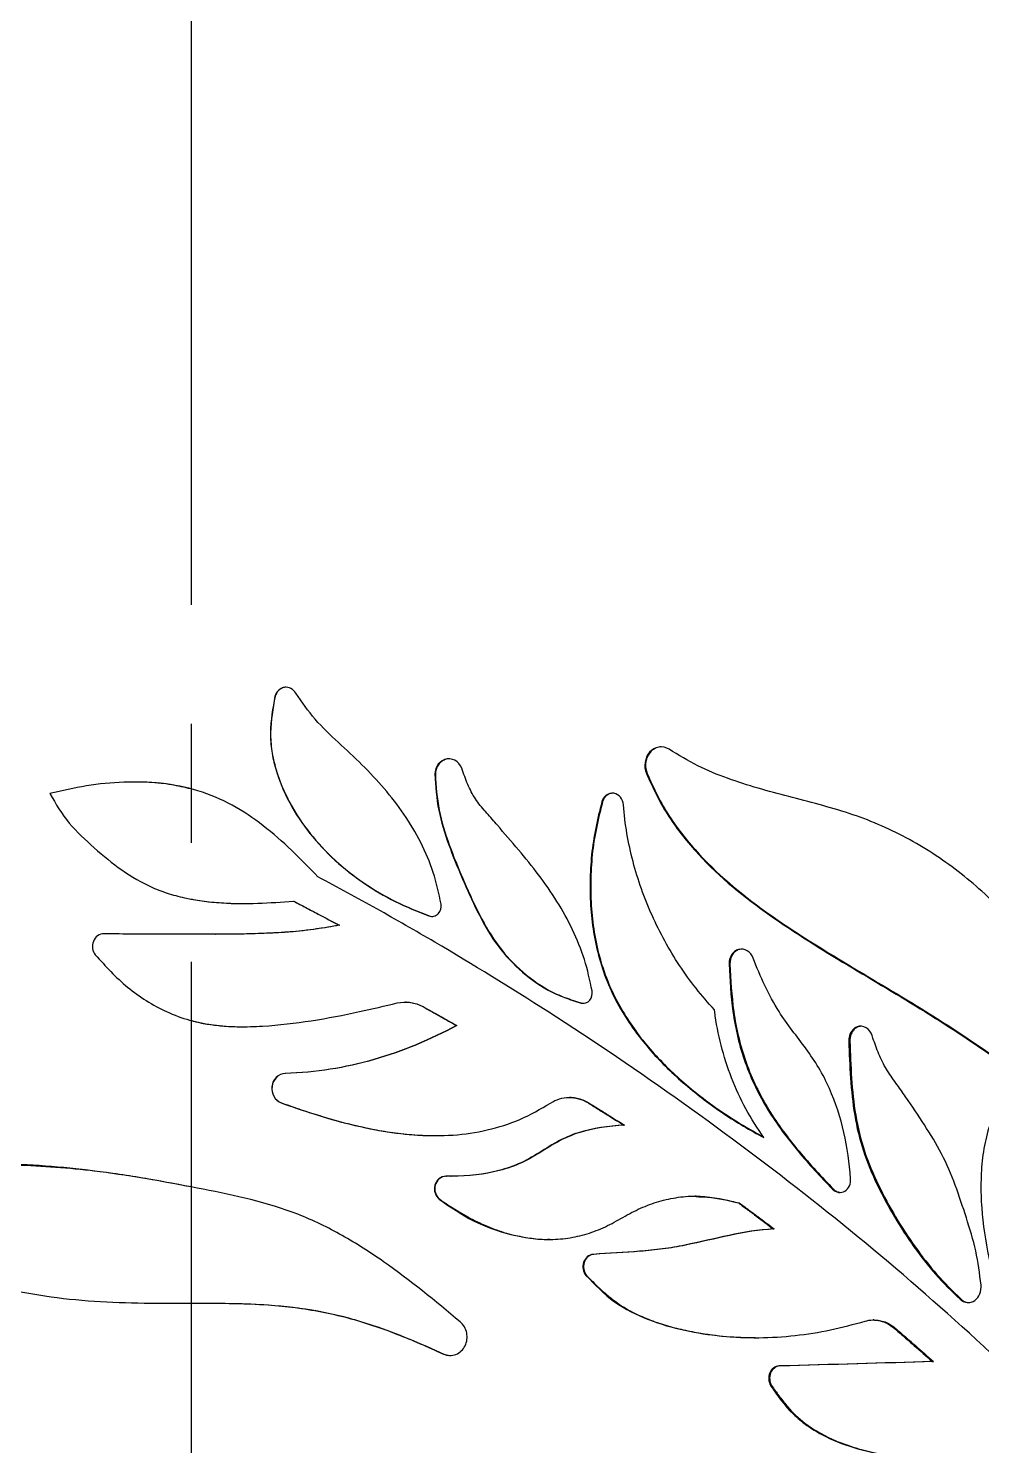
# Model space of a CAD drawing. Header units: millimetres. Extents: x -54 to 586, y 8 to 412.
# Drawn here: x 326.8 to 347.14, y 195.42 to 225.66 of the extents above; entities that cross this region are included whole.
import ezdxf

# ---------------------------------------------------------------- set-up
doc = ezdxf.new("R2010")
doc.units = ezdxf.units.MM
doc.linetypes.add('CENTERX2', pattern=[20.32, 12.7, -2.54, 2.54, -2.54])
doc.layers.add('CENTERLINE', color=4, linetype='CENTERX2')
doc.layers.add('OUTLINE', color=7, linetype='Continuous', lineweight=25)

msp = doc.modelspace()

# ---------------------------------------------------------------- linework, layer by layer
at = {"layer": 'CENTERLINE'}
msp.add_line((330.26861, 388.62415), (330.26861, 147.75307), dxfattribs=at)
at = {"layer": 'OUTLINE'}
for p, q in [((332.0598, 211.41242), (332.06264, 211.41242)), ((335.47309, 209.74841), (335.48135, 209.74841)), ((339.98348, 209.76634), (339.99889, 209.76634)), ((339.03358, 209.16008), (339.04749, 209.16008)), ((335.34318, 206.72489), (335.35122, 206.72489)), ((335.35122, 206.72489), (335.41245, 206.71409)), ((330.78603, 206.33466), (330.78686, 206.33466)), ((333.43102, 206.52515), (333.43603, 206.52515)), ((341.74895, 205.69848), (341.76712, 205.69848)), ((334.84917, 204.88811), (334.84092, 204.88811)), ((338.59376, 204.86551), (338.60691, 204.86551)), ((338.60691, 204.86551), (338.659, 204.863)), ((335.93057, 204.38717), (335.93951, 204.38717)), ((332.19438, 202.73655), (332.19741, 202.73655)), ((338.35365, 202.85384), (338.34075, 202.85384)), ((339.50182, 202.25967), (339.51633, 202.25967)), ((335.70723, 201.16974), (335.71576, 201.16974)), ((335.80873, 201.16926), (335.81767, 201.16926)), ((335.56513, 200.68098), (335.57343, 200.68098)), ((341.04476, 200.74774), (341.02672, 200.74774)), ((341.94595, 200.60172), (341.96424, 200.60172)), ((342.6919, 200.04561), (342.71134, 200.04561)), ((338.69418, 199.05394), (338.70734, 199.05394)), ((346.67572, 198.5454), (346.70131, 198.5454)), ((344.84286, 198.1042), (344.82001, 198.1042)), ((335.66078, 197.37824), (335.77208, 197.34847)), ((346.08244, 197.21606), (346.10703, 197.21606)), ((342.63532, 196.70504), (342.65454, 196.70504))]:
    msp.add_line(p, q, dxfattribs=at)
for points, knots in [([(332.0598, 211.41243), (332.01257, 211.15515), (331.96528, 210.89788), (331.95993, 210.5071), (331.97024, 210.37484), (332.01033, 210.11426), (332.03967, 209.98703), (332.14848, 209.61215), (332.24836, 209.37065), (332.49764, 208.9062), (332.64311, 208.69011), (332.96668, 208.28327), (333.14556, 208.09181), (333.53219, 207.7371), (333.73695, 207.57626), (334.16613, 207.28321), (334.3909, 207.14999), (334.85929, 206.91806), (335.10139, 206.82142), (335.34318, 206.72489)], [0, 0, 0, 0, 0.125, 0.125, 0.1875, 0.1875, 0.25, 0.25, 0.375, 0.375, 0.5, 0.5, 0.625, 0.625, 0.75, 0.75, 0.875, 0.875, 1, 1, 1, 1]), ([(332.06264, 211.41243), (332.01531, 211.15501), (331.96792, 210.89759), (331.96263, 210.50658), (331.973, 210.37423), (332.01325, 210.11352), (332.04268, 209.98622), (332.15181, 209.61118), (332.25201, 209.36953), (332.50186, 208.9051), (332.64765, 208.68904), (332.97185, 208.28227), (333.15111, 208.09083), (333.53829, 207.73634), (333.74333, 207.5756), (334.17305, 207.28275), (334.39814, 207.1496), (334.86695, 206.9179), (335.10924, 206.82135), (335.35122, 206.72489)], [0, 0, 0, 0, 0.125, 0.125, 0.1875, 0.1875, 0.25, 0.25, 0.375, 0.375, 0.5, 0.5, 0.625, 0.625, 0.75, 0.75, 0.875, 0.875, 1, 1, 1, 1]), ([(332.50269, 211.47915), (332.47803, 211.52121), (332.44255, 211.55632), (332.35743, 211.60071), (332.30699, 211.60935), (332.21191, 211.59399), (332.16686, 211.57018), (332.09779, 211.50255), (332.07317, 211.45935), (332.0598, 211.41243)], [0, 0, 0, 0, 0.25, 0.25, 0.5, 0.5, 0.75, 0.75, 1, 1, 1, 1]), ([(332.29789, 211.60366), (332.29621, 211.60395), (332.26964, 211.60847), (332.21671, 211.592), (332.14944, 211.5548), (332.09312, 211.49281), (332.07313, 211.44009), (332.06264, 211.41242)], [0, 0, 0, 0, 0.01573531, 0.24893886, 0.48296829, 0.72862888, 1, 1, 1, 1]), ([(335.60491, 206.97811), (335.55649, 207.20672), (335.50791, 207.43526), (335.3657, 207.87522), (335.27391, 208.08734), (335.06308, 208.50124), (334.94212, 208.70377), (334.67927, 209.08712), (334.53726, 209.26949), (334.08761, 209.79601), (333.75402, 210.11755), (333.23895, 210.58758), (333.06849, 210.74543), (332.76883, 211.09751), (332.63583, 211.28838), (332.50269, 211.47915)], [0, 0, 0, 0, 0.125, 0.125, 0.25, 0.25, 0.375, 0.375, 0.5, 0.5, 0.75, 0.75, 0.875, 0.875, 1, 1, 1, 1]), ([(340.46798, 210.2808), (340.40261, 210.32343), (340.32492, 210.34197), (340.17333, 210.31809), (340.1035, 210.27656), (340.00058, 210.15796), (339.9676, 210.08241), (339.94395, 209.92303), (339.95376, 209.84118), (339.98348, 209.76634)], [0, 0, 0, 0, 0.25, 0.25, 0.5, 0.5, 0.75, 0.75, 1, 1, 1, 1]), ([(340.31214, 210.32911), (340.29884, 210.33034), (340.25021, 210.33486), (340.16731, 210.30282), (340.07644, 210.2363), (340.00578, 210.13551), (339.96539, 210.00899), (339.96247, 209.87889), (339.98798, 209.80007), (339.99889, 209.76634)], [0, 0, 0, 0, 0.05453079, 0.19950756, 0.3482088, 0.5060122, 0.6778886, 0.86212556, 1, 1, 1, 1]), ([(349.28448, 204.68356), (348.7569, 205.42055), (348.22086, 206.15103), (347.30793, 207.11001), (346.98418, 207.40542), (346.46352, 207.80733), (346.28424, 207.93458), (345.91334, 208.17508), (345.72076, 208.28877), (345.13407, 208.60208), (344.72861, 208.77402), (343.88904, 209.05039), (343.45587, 209.15895), (342.58376, 209.38617), (342.14561, 209.50539), (341.50142, 209.7399), (341.28868, 209.82678), (340.87334, 210.0356), (340.67093, 210.15798), (340.46798, 210.2808)], [0, 0, 0, 0, 0.25, 0.25, 0.375, 0.375, 0.4375, 0.4375, 0.5, 0.5, 0.625, 0.625, 0.75, 0.75, 0.875, 0.875, 0.9375, 0.9375, 1, 1, 1, 1]), ([(336.06021, 209.82542), (336.04289, 209.90012), (336.00336, 209.96835), (335.88484, 210.06273), (335.80762, 210.08547), (335.6585, 210.06439), (335.59003, 210.02125), (335.49821, 209.90147), (335.47415, 209.82516), (335.47309, 209.74841)], [0, 0, 0, 0, 0.25, 0.25, 0.5, 0.5, 0.75, 0.75, 1, 1, 1, 1]), ([(335.77927, 210.07425), (335.77106, 210.07526), (335.73231, 210.08), (335.66325, 210.05555), (335.58322, 210.0035), (335.52079, 209.92231), (335.48704, 209.83301), (335.48298, 209.77263), (335.48135, 209.74841)], [0, 0, 0, 0, 0.05070339, 0.23951655, 0.43069674, 0.63377166, 0.85312115, 1, 1, 1, 1]), ([(332.97635, 207.55929), (332.79149, 207.75136), (332.60656, 207.9434), (332.22065, 208.31027), (332.02012, 208.48558), (331.38558, 208.97623), (330.92938, 209.24172), (330.15944, 209.47399), (329.89588, 209.52464), (329.36764, 209.58192), (329.10055, 209.58894), (328.56537, 209.56847), (328.30036, 209.54234), (327.77554, 209.45785), (327.51608, 209.39702), (327.25689, 209.33584)], [0, 0, 0, 0, 0.125, 0.125, 0.25, 0.25, 0.5, 0.5, 0.625, 0.625, 0.75, 0.75, 0.875, 0.875, 1, 1, 1, 1]), ([(330.26272, 209.43592), (330.12822, 209.46773), (329.83606, 209.53684), (329.3762, 209.58234), (329.05392, 209.58121), (328.89345, 209.58065)], [0, 0, 0, 0, 0.29987862, 0.65137837, 1, 1, 1, 1]), ([(335.47309, 209.74841), (335.48828, 209.4911), (335.50454, 209.23401), (335.60292, 208.73315), (335.68067, 208.48851), (335.85475, 208.00299), (335.95225, 207.76429), (336.15667, 207.29179), (336.26254, 207.05719), (336.49043, 206.59533), (336.61766, 206.36958), (336.91263, 205.95357), (337.08159, 205.76197), (337.46132, 205.41601), (337.66399, 205.26354), (337.99701, 205.0817), (338.11441, 205.03034), (338.35233, 204.94165), (338.47314, 204.90361), (338.59376, 204.86551)], [0, 0, 0, 0, 0.125, 0.125, 0.25, 0.25, 0.375, 0.375, 0.5, 0.5, 0.625, 0.625, 0.75, 0.75, 0.875, 0.875, 0.9375, 0.9375, 1, 1, 1, 1]), ([(335.48135, 209.74841), (335.49657, 209.49097), (335.51286, 209.23373), (335.61151, 208.73267), (335.68944, 208.48794), (335.8639, 208.00225), (335.96159, 207.76349), (336.16641, 207.29087), (336.27249, 207.0562), (336.50085, 206.59426), (336.62835, 206.36854), (336.92389, 205.95266), (337.09319, 205.76112), (337.47345, 205.41542), (337.67637, 205.26309), (338.00973, 205.08146), (338.12724, 205.03017), (338.36533, 204.94158), (338.48621, 204.90358), (338.60691, 204.86551)], [0, 0, 0, 0, 0.125, 0.125, 0.25, 0.25, 0.375, 0.375, 0.5, 0.5, 0.625, 0.625, 0.75, 0.75, 0.875, 0.875, 0.9375, 0.9375, 1, 1, 1, 1]), ([(338.82637, 205.1243), (338.77849, 205.34984), (338.73046, 205.5753), (338.59319, 206.01164), (338.50609, 206.22329), (338.30824, 206.63824), (338.19644, 206.84069), (337.95338, 207.22928), (337.82206, 207.41683), (337.40881, 207.9663), (337.10677, 208.31363), (336.72804, 208.74687), (336.65185, 208.83321), (336.50041, 209.00663), (336.42677, 209.09494), (336.29501, 209.28329), (336.23917, 209.38504), (336.14305, 209.60025), (336.10161, 209.71282), (336.06021, 209.82542)], [0, 0, 0, 0, 0.125, 0.125, 0.25, 0.25, 0.375, 0.375, 0.5, 0.5, 0.75, 0.75, 0.8125, 0.8125, 0.875, 0.875, 0.9375, 0.9375, 1, 1, 1, 1]), ([(339.98348, 209.76634), (340.05512, 209.60805), (340.1267, 209.44969), (340.28267, 209.14198), (340.3677, 208.99307), (340.64753, 208.56395), (340.861, 208.29595), (341.55698, 207.53968), (342.07815, 207.12241), (343.159, 206.36024), (343.71828, 206.01372), (344.83116, 205.34448), (345.38581, 205.02093), (345.92701, 204.68356)], [0, 0, 0, 0, 0.0625, 0.0625, 0.125, 0.125, 0.25, 0.25, 0.5, 0.5, 0.75, 0.75, 1, 1, 1, 1]), ([(339.99889, 209.76634), (340.07064, 209.60808), (340.14232, 209.44974), (340.2985, 209.14208), (340.38364, 208.99322), (340.66378, 208.56424), (340.87747, 208.29635), (341.57403, 207.54048), (342.09551, 207.12348), (343.17694, 206.36186), (343.73647, 206.01562), (344.84991, 205.347), (345.40487, 205.02382), (345.94642, 204.68688)], [0, 0, 0, 0, 0.0625, 0.0625, 0.125, 0.125, 0.25, 0.25, 0.5, 0.5, 0.75, 0.75, 1, 1, 1, 1]), ([(327.25689, 209.33584), (327.3836, 209.11811), (327.51081, 208.90078), (327.82744, 208.51516), (328.0147, 208.3439), (328.58369, 207.84487), (328.97971, 207.53694), (329.56188, 207.28209), (329.68327, 207.23697), (329.92726, 207.16063), (330.05031, 207.12902), (330.42213, 207.05089), (330.67349, 207.0205), (331.18084, 206.98854), (331.43727, 206.98704), (331.94712, 207.00388), (332.2014, 207.02301), (332.45551, 207.04224)], [0, 0, 0, 0, 0.125, 0.125, 0.25, 0.25, 0.5, 0.5, 0.5625, 0.5625, 0.625, 0.625, 0.75, 0.75, 0.875, 0.875, 1, 1, 1, 1]), ([(339.49344, 209.09633), (339.48838, 209.1551), (339.46762, 209.21184), (339.39533, 209.30135), (339.34393, 209.33343), (339.23299, 209.35053), (339.17485, 209.33534), (339.0826, 209.26703), (339.05035, 209.21639), (339.03358, 209.16008)], [0, 0, 0, 0, 0.25, 0.25, 0.5, 0.5, 0.75, 0.75, 1, 1, 1, 1]), ([(339.27083, 209.34262), (339.25, 209.34149), (339.20465, 209.33902), (339.14052, 209.30412), (339.08473, 209.24796), (339.05827, 209.19474), (339.04869, 209.16396), (339.04749, 209.16008)], [0, 0, 0, 0, 0.20376733, 0.44373776, 0.69369624, 0.96135708, 1, 1, 1, 1]), ([(339.03358, 209.16008), (338.98717, 208.97343), (338.94075, 208.7868), (338.86432, 208.41125), (338.83495, 208.22223), (338.79621, 207.84139), (338.7856, 207.64975), (338.7796, 207.26436), (338.78485, 207.0698), (338.82786, 206.49281), (338.89245, 206.11445), (339.05674, 205.55872), (339.12343, 205.37516), (339.27892, 205.02128), (339.36795, 204.8499), (339.4672, 204.68356)], [0, 0, 0, 0, 0.125, 0.125, 0.25, 0.25, 0.375, 0.375, 0.5, 0.5, 0.75, 0.75, 0.875, 0.875, 1, 1, 1, 1]), ([(339.04749, 209.16008), (339.00104, 208.97359), (338.95459, 208.78712), (338.87806, 208.41188), (338.84864, 208.22302), (338.80981, 207.84249), (338.79915, 207.651), (338.79308, 207.2659), (338.79827, 207.07148), (338.84114, 206.4949), (338.90563, 206.1168), (339.06972, 205.56146), (339.13632, 205.37802), (339.29164, 205.02438), (339.38057, 204.8531), (339.47975, 204.68688)], [0, 0, 0, 0, 0.125, 0.125, 0.25, 0.25, 0.375, 0.375, 0.5, 0.5, 0.75, 0.75, 0.875, 0.875, 1, 1, 1, 1]), ([(341.43597, 204.72303), (341.16034, 205.01756), (340.91236, 205.33426), (340.46796, 206.00797), (340.27026, 206.36833), (339.93771, 207.11052), (339.802, 207.49231), (339.59593, 208.27853), (339.52546, 208.68562), (339.49344, 209.09633)], [0, 0, 0, 0, 0.25, 0.25, 0.5, 0.5, 0.75, 0.75, 1, 1, 1, 1]), ([(337.88106, 204.68356), (337.0881, 205.1929), (336.2836, 205.68806), (335.05799, 206.40766), (334.64628, 206.64363), (333.81636, 207.10764), (333.39739, 207.33436), (332.97635, 207.55929)], [0, 0, 0, 0, 0.5, 0.5, 0.75, 0.75, 1, 1, 1, 1]), ([(330.27088, 207.08898), (330.33102, 207.07659), (330.52742, 207.03613), (330.86582, 207.00716), (331.18054, 206.98778), (331.35632, 206.99256), (331.39367, 206.99357)], [0, 0, 0, 0, 0.16306272, 0.5324774, 0.90066078, 1, 1, 1, 1]), ([(332.45551, 207.04224), (332.5428, 206.99599), (332.63008, 206.94974), (332.71733, 206.9035), (332.80459, 206.85726), (332.89183, 206.81102), (332.97906, 206.76479), (333.12977, 206.6849), (333.28043, 206.60502), (333.43102, 206.52516)], [0, 0, 0, 0, 0.00029659929, 0.00029659929, 0.00029659929, 0.00059319858, 0.00059319858, 0.00059319858, 0.00110570161, 0.00110570161, 0.00110570161, 0.00110570161]), ([(332.45898, 207.04224), (332.5463, 206.99605), (332.6336, 206.94986), (332.72089, 206.90367), (332.80818, 206.85749), (332.89545, 206.81131), (332.9827, 206.76513), (333.13387, 206.68513), (333.28499, 206.60513), (333.43603, 206.52516)], [0, 0, 0, 0, 0.00029659929, 0.00029659929, 0.00029659929, 0.00059319857, 0.00059319857, 0.00059319857, 0.00110706953, 0.00110706953, 0.00110706953, 0.00110706953]), ([(335.34318, 206.72489), (335.37803, 206.71246), (335.4157, 206.7104), (335.48636, 206.72767), (335.51918, 206.74721), (335.59523, 206.82587), (335.61644, 206.90448), (335.60491, 206.97811)], [0, 0, 0, 0, 0.25, 0.25, 0.5, 0.5, 1, 1, 1, 1]), ([(328.41776, 206.34647), (328.36674, 206.34735), (328.31688, 206.33121), (328.23422, 206.2719), (328.2028, 206.22976), (328.1472, 206.08866), (328.16293, 205.97581), (328.22644, 205.89632)], [0, 0, 0, 0, 0.25, 0.25, 0.5, 0.5, 1, 1, 1, 1]), ([(333.43102, 206.52516), (333.2255, 206.49066), (333.01979, 206.45618), (332.60595, 206.40183), (332.39741, 206.38345), (331.77102, 206.34478), (331.35191, 206.33637), (330.51331, 206.33335), (330.09381, 206.337), (329.46492, 206.33544), (329.25536, 206.3347), (328.83644, 206.3385), (328.62706, 206.34249), (328.41776, 206.34647)], [0, 0, 0, 0, 0.125, 0.125, 0.25, 0.25, 0.5, 0.5, 0.75, 0.75, 0.875, 0.875, 1, 1, 1, 1]), ([(333.43603, 206.52515), (333.27228, 206.49803), (332.94485, 206.44379), (332.44926, 206.38452), (331.9505, 206.35489), (331.45087, 206.33967), (331.06283, 206.33474), (330.84151, 206.33477), (330.78685, 206.33478)], [0, 0, 0, 0, 0.18774788, 0.3754149, 0.56314807, 0.75091393, 0.93848633, 1, 1, 1, 1]), ([(342.25996, 205.82543), (342.2352, 205.89), (342.19285, 205.94595), (342.08055, 206.01559), (342.01312, 206.02672), (341.88881, 205.99327), (341.83472, 205.94981), (341.76394, 205.83697), (341.74716, 205.76782), (341.74896, 205.69849)], [0, 0, 0, 0, 0.25, 0.25, 0.5, 0.5, 0.75, 0.75, 1, 1, 1, 1]), ([(342.04511, 206.01491), (342.02233, 206.01551), (341.97184, 206.01684), (341.8981, 205.98264), (341.83212, 205.92258), (341.78431, 205.83757), (341.76716, 205.75826), (341.76712, 205.7107), (341.76712, 205.69848)], [0, 0, 0, 0, 0.14749757, 0.327001, 0.51263689, 0.71102109, 0.92577119, 1, 1, 1, 1]), ([(328.22644, 205.89632), (328.44457, 205.65286), (328.66413, 205.41095), (329.16674, 204.99982), (329.44748, 204.8227), (329.74813, 204.68356)], [0, 0, 0, 0, 0.5, 0.5, 1, 1, 1, 1]), ([(342.81468, 204.68356), (342.70161, 204.86256), (342.60066, 205.04824), (342.42046, 205.43148), (342.34012, 205.62843), (342.25996, 205.82543)], [0, 0, 0, 0, 0.5, 0.5, 1, 1, 1, 1]), ([(338.59376, 204.86551), (338.66077, 204.8506), (338.73208, 204.87645), (338.82034, 204.98102), (338.83745, 205.05456), (338.82637, 205.1243)], [0, 0, 0, 0, 0.5, 0.5, 1, 1, 1, 1]), ([(334.83071, 204.88767), (334.83148, 204.88776), (334.87367, 204.893), (334.95983, 204.88121), (335.09187, 204.85354), (335.17586, 204.81232), (335.22091, 204.7902)], [0, 0, 0, 0, 0.00574496, 0.31455669, 0.63227344, 1, 1, 1, 1]), ([(330.26315, 183.92261), (330.25051, 183.93722), (329.94528, 184.29014), (329.32286, 184.95822), (328.39859, 185.9262), (327.39002, 186.93006), (326.30289, 187.97278), (325.14248, 189.05735), (323.97918, 190.12926), (322.82045, 191.19391), (321.67573, 192.25975), (320.54481, 193.32525), (319.41973, 194.38023), (318.3026, 195.42399), (317.19359, 196.45301), (316.1062, 197.45124), (315.0422, 198.41944), (314.00493, 199.36061), (312.98225, 200.28545), (311.97035, 201.19886), (310.97122, 202.0997), (309.98777, 202.98555), (309.02597, 203.85146), (308.40731, 204.40848), (308.09808, 204.68689)], [0, 0, 0, 0, 0.001778, 0.04294951, 0.08410389, 0.12521492, 0.17440964, 0.22363326, 0.27286984, 0.32209817, 0.37129722, 0.42050971, 0.4697558, 0.51900867, 0.56824613, 0.61745114, 0.66481605, 0.71220548, 0.75959224, 0.80695424, 0.85520189, 0.90348147, 0.95175734, 1, 1, 1, 1]), ([(332.76131, 180.84738), (332.53465, 181.15516), (332.30686, 181.4618), (331.83882, 182.06385), (331.60077, 182.36117), (330.87494, 183.24236), (330.37553, 183.81549), (329.35208, 184.9384), (328.82789, 185.48806), (327.76085, 186.56905), (327.21723, 187.10063), (325.57531, 188.66981), (324.46402, 189.68343), (322.26911, 191.70997), (321.19052, 192.7321), (319.05955, 194.74369), (318.00187, 195.72955), (316.4285, 197.17582), (315.90586, 197.65351), (314.87336, 198.59463), (314.3629, 199.05843), (312.85024, 200.43009), (311.86685, 201.3185), (309.95703, 203.04227), (309.03045, 203.8775), (308.13673, 204.68356)], [0, 0, 0, 0, 0.03125, 0.03125, 0.0625, 0.0625, 0.125, 0.125, 0.1875, 0.1875, 0.25, 0.25, 0.375, 0.375, 0.5, 0.5, 0.625, 0.625, 0.6875, 0.6875, 0.75, 0.75, 0.875, 0.875, 1, 1, 1, 1]), ([(329.74813, 204.68356), (330.06801, 204.53553), (330.40225, 204.4446), (330.921, 204.37728), (331.0971, 204.36566), (331.44656, 204.35933), (331.62087, 204.36448), (332.14292, 204.39577), (332.49048, 204.43719), (333.1791, 204.54403), (333.52054, 204.61023), (333.86015, 204.68356)], [0, 0, 0, 0, 0.25, 0.25, 0.375, 0.375, 0.5, 0.5, 0.75, 0.75, 1, 1, 1, 1]), ([(330.2703, 204.4959), (330.29069, 204.4896), (330.41474, 204.45126), (330.65068, 204.41055), (330.9855, 204.37207), (331.22618, 204.35915), (331.35794, 204.36226), (331.3696, 204.36253)], [0, 0, 0, 0, 0.057611524, 0.350651357, 0.643808217, 0.968464639, 1, 1, 1, 1]), ([(335.4038, 204.68356), (335.46783, 204.64771), (335.53181, 204.61181), (335.59574, 204.57589), (335.70749, 204.51309), (335.8191, 204.45018), (335.93057, 204.38716)], [0, 0, 0, 0, 0.000221476938, 0.000221476938, 0.000221476938, 0.000608583362, 0.000608583362, 0.000608583362, 0.000608583362]), ([(335.40598, 204.68688), (335.47003, 204.65107), (335.53404, 204.61522), (335.598, 204.57934), (335.71198, 204.5154), (335.82582, 204.45134), (335.93951, 204.38716)], [0, 0, 0, 0, 0.000221476937, 0.000221476937, 0.000221476937, 0.00061615561, 0.00061615561, 0.00061615561, 0.00061615561]), ([(356.47248, 186.51293), (356.34749, 186.74643), (356.22131, 186.97974), (355.9619, 187.43836), (355.82907, 187.66437), (355.42248, 188.33512), (355.14021, 188.77193), (354.25981, 190.05502), (353.6283, 190.87454), (352.2822, 192.46639), (351.56813, 193.23748), (350.45697, 194.37724), (350.0795, 194.75457), (349.31398, 195.51006), (348.92599, 195.88826), (347.74564, 197.02324), (346.93453, 197.78037), (345.26173, 199.25177), (344.39963, 199.96881), (341.73762, 202.07058), (339.86473, 203.40942), (337.88106, 204.68356)], [0, 0, 0, 0, 0.03125, 0.03125, 0.0625, 0.0625, 0.125, 0.125, 0.25, 0.25, 0.375, 0.375, 0.4375, 0.4375, 0.5, 0.5, 0.625, 0.625, 0.75, 0.75, 1, 1, 1, 1]), ([(339.4672, 204.68356), (339.64764, 204.38118), (339.85484, 204.1042), (340.30819, 203.58807), (340.55496, 203.34865), (341.0773, 202.90217), (341.34901, 202.69874), (341.76789, 202.41642), (341.90973, 202.32666), (342.19816, 202.15656), (342.34443, 202.07567), (342.49034, 201.99478)], [0, 0, 0, 0, 0.25, 0.25, 0.5, 0.5, 0.75, 0.75, 0.875, 0.875, 1, 1, 1, 1]), ([(339.47975, 204.68689), (339.56928, 204.54614), (339.74837, 204.26461), (340.06536, 203.87307), (340.41135, 203.50387), (340.78953, 203.15519), (341.19159, 202.82996), (341.61539, 202.52471), (342.0465, 202.25365), (342.33811, 202.09084), (342.47881, 202.01228)], [0, 0, 0, 0, 0.12061426, 0.24126945, 0.36560701, 0.48997059, 0.6187184, 0.74748462, 0.87816004, 1, 1, 1, 1]), ([(342.49034, 201.99478), (342.3523, 202.19225), (342.22368, 202.39649), (341.99174, 202.82286), (341.88973, 203.04379), (341.71303, 203.49832), (341.63848, 203.73086), (341.5183, 204.20175), (341.47349, 204.44108), (341.44112, 204.68356)], [0, 0, 0, 0, 0.25, 0.25, 0.5, 0.5, 0.75, 0.75, 1, 1, 1, 1]), ([(341.83024, 204.68356), (341.88313, 204.30997), (341.96915, 203.94703), (342.21857, 203.24615), (342.38422, 202.90523), (342.76849, 202.27624), (342.98706, 201.98392), (343.45321, 201.42477), (343.7033, 201.16019), (343.95247, 200.89743)], [0, 0, 0, 0, 0.25, 0.25, 0.5, 0.5, 0.75, 0.75, 1, 1, 1, 1]), ([(341.84803, 204.68688), (341.90087, 204.31284), (341.9869, 203.94946), (342.23666, 203.24775), (342.40261, 202.90647), (342.78759, 202.27699), (343.0066, 201.98448), (343.4737, 201.42498), (343.72428, 201.16028), (343.97392, 200.89743)], [0, 0, 0, 0, 0.25, 0.25, 0.5, 0.5, 0.75, 0.75, 1, 1, 1, 1]), ([(344.34215, 201.12168), (344.30852, 201.45314), (344.27272, 201.78402), (344.12486, 202.42566), (344.02216, 202.73889), (343.82071, 203.1963), (343.7451, 203.34437), (343.57742, 203.62592), (343.48584, 203.76076), (343.19839, 204.15577), (342.98972, 204.40646), (342.81468, 204.68356)], [0, 0, 0, 0, 0.25, 0.25, 0.5, 0.5, 0.625, 0.625, 0.75, 0.75, 1, 1, 1, 1]), ([(345.92701, 204.68356), (346.33335, 204.43026), (346.73209, 204.17101), (347.51268, 203.6359), (347.89479, 203.36072), (348.63172, 202.77739), (348.98681, 202.46578), (349.48584, 201.96056), (349.6468, 201.7861), (349.95187, 201.41592), (350.09633, 201.22062), (350.23987, 201.02509)], [0, 0, 0, 0, 0.25, 0.25, 0.5, 0.5, 0.75, 0.75, 0.875, 0.875, 1, 1, 1, 1]), ([(345.94642, 204.68688), (346.35382, 204.4334), (346.7536, 204.17396), (347.53627, 203.63845), (347.9194, 203.36307), (348.65836, 202.77931), (349.01447, 202.46745), (349.51493, 201.96173), (349.67636, 201.7871), (349.98234, 201.41648), (350.12722, 201.2209), (350.27118, 201.02509)], [0, 0, 0, 0, 0.25, 0.25, 0.5, 0.5, 0.75, 0.75, 0.875, 0.875, 1, 1, 1, 1]), ([(335.93057, 204.38716), (335.37263, 204.08578), (334.78353, 203.83889), (333.55443, 203.4852), (332.92464, 203.3807), (332.27975, 203.365)], [0, 0, 0, 0, 0.5, 0.5, 1, 1, 1, 1]), ([(335.93951, 204.38716), (335.38056, 204.08572), (334.79048, 203.83883), (333.55942, 203.48516), (332.92874, 203.3807), (332.28292, 203.365)], [0, 0, 0, 0, 0.5, 0.5, 1, 1, 1, 1]), ([(344.81773, 204.11894), (344.80287, 204.19276), (344.76764, 204.26077), (344.66157, 204.35665), (344.59258, 204.3806), (344.4603, 204.36279), (344.39964, 204.32139), (344.32029, 204.20442), (344.30101, 204.12949), (344.30283, 204.05429)], [0, 0, 0, 0, 0.25, 0.25, 0.5, 0.5, 0.75, 0.75, 1, 1, 1, 1]), ([(344.55767, 204.37121), (344.53372, 204.36714), (344.48279, 204.35849), (344.4148, 204.30897), (344.35983, 204.23481), (344.32814, 204.14552), (344.32595, 204.08266), (344.32497, 204.05429)], [0, 0, 0, 0, 0.17720953, 0.37678769, 0.58736962, 0.81379364, 1, 1, 1, 1]), ([(344.30283, 204.05429), (344.32131, 203.52639), (344.34039, 202.99854), (344.4714, 202.21335), (344.53271, 201.95736), (344.69655, 201.46276), (344.79723, 201.22286), (345.02355, 200.75302), (345.14745, 200.52479), (345.40858, 200.08456), (345.54693, 199.87205), (345.83917, 199.46253), (345.99228, 199.26479), (346.32066, 198.89145), (346.49837, 198.71821), (346.67572, 198.54541)], [0, 0, 0, 0, 0.25, 0.25, 0.375, 0.375, 0.5, 0.5, 0.625, 0.625, 0.75, 0.75, 0.875, 0.875, 1, 1, 1, 1]), ([(344.32497, 204.05429), (344.34346, 203.52621), (344.36255, 202.99818), (344.49385, 202.21273), (344.55528, 201.95674), (344.71946, 201.46208), (344.82032, 201.22214), (345.04707, 200.75226), (345.17115, 200.5241), (345.43266, 200.08395), (345.5712, 199.8715), (345.86382, 199.46212), (346.01712, 199.26445), (346.34589, 198.89128), (346.52378, 198.71813), (346.70131, 198.54541)], [0, 0, 0, 0, 0.25, 0.25, 0.375, 0.375, 0.5, 0.5, 0.625, 0.625, 0.75, 0.75, 0.875, 0.875, 1, 1, 1, 1]), ([(347.12407, 198.85009), (347.09429, 199.09427), (347.06402, 199.33833), (346.95761, 199.81637), (346.88516, 200.05143), (346.73536, 200.51802), (346.65709, 200.74996), (346.48905, 201.20921), (346.39427, 201.43332), (346.17155, 201.86127), (346.04583, 202.06663), (345.78395, 202.46803), (345.65057, 202.66704), (345.44793, 202.96377), (345.37861, 203.06121), (345.23837, 203.25488), (345.1682, 203.35245), (345.04313, 203.55794), (344.9904, 203.666), (344.89831, 203.88935), (344.85806, 204.00416), (344.81773, 204.11894)], [0, 0, 0, 0, 0.125, 0.125, 0.25, 0.25, 0.375, 0.375, 0.5, 0.5, 0.625, 0.625, 0.75, 0.75, 0.8125, 0.8125, 0.875, 0.875, 0.9375, 0.9375, 1, 1, 1, 1]), ([(332.27975, 203.365), (332.20648, 203.36309), (332.13635, 203.33086), (332.03445, 203.22815), (332.0023, 203.15844), (331.98457, 203.01515), (331.99844, 202.9399), (332.06875, 202.8133), (332.12569, 202.76231), (332.19438, 202.73654)], [0, 0, 0, 0, 0.25, 0.25, 0.5, 0.5, 0.75, 0.75, 1, 1, 1, 1]), ([(332.28292, 203.365), (332.20961, 203.36309), (332.13941, 203.33093), (332.0373, 203.22827), (332.00506, 203.15855), (331.98726, 203.01517), (332.00117, 202.93988), (332.07162, 202.81324), (332.12866, 202.76229), (332.19741, 202.73654)], [0, 0, 0, 0, 0.25, 0.25, 0.5, 0.5, 0.75, 0.75, 1, 1, 1, 1]), ([(330.26807, 200.94243), (329.9926, 200.99487), (329.34628, 201.1179), (328.41832, 201.26415), (327.48325, 201.35742), (326.64156, 201.4027), (325.8025, 201.44693), (325.01957, 201.51035), (324.29734, 201.6213), (323.63669, 201.76921), (322.98708, 201.95159), (322.34923, 202.1615), (321.71003, 202.39627), (321.06807, 202.6502), (320.63779, 202.82787), (320.42265, 202.9167)], [0, 0, 0, 0, 0.08177395, 0.19185583, 0.27414262, 0.35652725, 0.43892291, 0.52122479, 0.58829866, 0.65550549, 0.72285513, 0.79024135, 0.8574662, 0.92873146, 1, 1, 1, 1]), ([(336.01378, 198.06191), (335.48054, 198.50876), (334.94323, 198.95105), (334.09075, 199.54685), (333.7989, 199.73429), (333.19252, 200.07597), (332.87551, 200.23075), (331.89, 200.6161), (331.20817, 200.76029), (329.84068, 201.02991), (329.15449, 201.15299), (328.11628, 201.2961), (327.76933, 201.33672), (327.07433, 201.39766), (326.7257, 201.41623), (326.02942, 201.44736), (325.68192, 201.46081), (324.9943, 201.51783), (324.65439, 201.56261), (323.64729, 201.7518), (322.99155, 201.94467), (321.69919, 202.39717), (321.06399, 202.65725), (320.43812, 202.9167)], [0, 0, 0, 0, 0.125, 0.125, 0.1875, 0.1875, 0.25, 0.25, 0.375, 0.375, 0.5, 0.5, 0.5625, 0.5625, 0.625, 0.625, 0.6875, 0.6875, 0.75, 0.75, 0.875, 0.875, 1, 1, 1, 1]), ([(332.19438, 202.73654), (332.43208, 202.65236), (332.66965, 202.56832), (333.1491, 202.41643), (333.39074, 202.34777), (334.12217, 202.16625), (334.61756, 202.07984), (335.36042, 202.03447), (335.60893, 202.03317), (336.1067, 202.0681), (336.35003, 202.10469), (336.82601, 202.21513), (337.05912, 202.28712), (337.51133, 202.48202), (337.72673, 202.60788), (337.93966, 202.7332)], [0, 0, 0, 0, 0.125, 0.125, 0.25, 0.25, 0.5, 0.5, 0.625, 0.625, 0.75, 0.75, 0.875, 0.875, 1, 1, 1, 1]), ([(332.19741, 202.73655), (332.3944, 202.668), (332.78842, 202.53089), (333.38629, 202.34886), (333.94283, 202.2116), (334.4559, 202.11686), (334.92237, 202.06103), (335.26964, 202.03423), (335.4596, 202.04008), (335.49396, 202.04114)], [0, 0, 0, 0, 0.18393149, 0.3678987, 0.55164614, 0.69069438, 0.83006828, 0.96926405, 1, 1, 1, 1]), ([(337.93966, 202.7332), (338.05752, 202.80986), (338.19418, 202.85216), (338.47045, 202.85542), (338.60976, 202.81604), (338.73094, 202.74199)], [0, 0, 0, 0, 0.5, 0.5, 1, 1, 1, 1]), ([(338.31221, 202.85233), (338.3131, 202.85246), (338.35648, 202.85857), (338.44336, 202.85059), (338.56811, 202.82534), (338.66842, 202.78563), (338.72478, 202.7532), (338.74425, 202.74199)], [0, 0, 0, 0, 0.00600747, 0.29221969, 0.57216662, 0.85216335, 1, 1, 1, 1]), ([(338.73094, 202.74199), (338.80106, 202.69882), (338.87107, 202.65554), (338.94095, 202.61215), (339.01084, 202.56876), (339.0806, 202.52525), (339.15024, 202.48162), (339.26779, 202.40798), (339.38499, 202.334), (339.50182, 202.25967)], [0, 0, 0, 0, 0.000251859745, 0.000251859745, 0.000251859745, 0.000503719508, 0.000503719508, 0.000503719508, 0.000928880241, 0.000928880241, 0.000928880241, 0.000928880241]), ([(338.74425, 202.74199), (338.8144, 202.69887), (338.88444, 202.65564), (338.95435, 202.6123), (339.02426, 202.56896), (339.09406, 202.5255), (339.16372, 202.48192), (339.28162, 202.40818), (339.39916, 202.3341), (339.51633, 202.25967)], [0, 0, 0, 0, 0.000251859743, 0.000251859743, 0.000251859743, 0.000503719503, 0.000503719503, 0.000503719503, 0.000929945606, 0.000929945606, 0.000929945606, 0.000929945606]), ([(347.41077, 202.57063), (347.35565, 202.40731), (347.30036, 202.24398), (347.20956, 201.91043), (347.17612, 201.73951), (347.13422, 201.38911), (347.12439, 201.20907), (347.11983, 200.85193), (347.12529, 200.674), (347.16283, 200.14193), (347.21555, 199.7895), (347.36827, 199.0885), (347.46737, 198.74636), (347.71035, 198.08589), (347.85465, 197.76469), (348.19309, 197.15497), (348.38356, 196.87278), (348.70605, 196.49001), (348.82057, 196.36835), (349.05712, 196.14375), (349.17893, 196.04098), (349.43109, 195.85866), (349.56212, 195.78075), (349.83117, 195.6452), (349.96887, 195.58663), (350.10549, 195.5281)], [0, 0, 0, 0, 0.0625, 0.0625, 0.125, 0.125, 0.1875, 0.1875, 0.25, 0.25, 0.375, 0.375, 0.5, 0.5, 0.625, 0.625, 0.75, 0.75, 0.8125, 0.8125, 0.875, 0.875, 0.9375, 0.9375, 1, 1, 1, 1]), ([(320.07338, 202.24048), (320.31364, 202.00021), (320.55681, 201.76279), (321.06827, 201.32121), (321.33281, 201.1116), (321.87951, 200.71417), (322.1617, 200.5264), (322.74389, 200.17235), (323.04487, 200.0056), (323.96828, 199.54051), (324.60272, 199.27965), (325.91026, 198.85641), (326.58387, 198.69571), (327.63113, 198.5502), (327.98459, 198.51832), (328.69082, 198.47729), (329.04487, 198.46822), (330.10827, 198.45766), (330.81908, 198.47516), (331.87893, 198.4327), (332.23113, 198.40676), (332.93172, 198.31273), (333.27992, 198.24235), (333.972, 198.05325), (334.31715, 197.9353), (334.99231, 197.67368), (335.32284, 197.52644), (335.6524, 197.37824)], [0, 0, 0, 0, 0.0625, 0.0625, 0.125, 0.125, 0.1875, 0.1875, 0.25, 0.25, 0.375, 0.375, 0.5, 0.5, 0.5625, 0.5625, 0.625, 0.625, 0.75, 0.75, 0.8125, 0.8125, 0.875, 0.875, 0.9375, 0.9375, 1, 1, 1, 1]), ([(339.50182, 202.25967), (339.17286, 202.24148), (338.84751, 202.19883), (338.37573, 202.04931), (338.22004, 201.98319), (337.92649, 201.82035), (337.78613, 201.72676), (337.49842, 201.55125), (337.34858, 201.47152), (337.03815, 201.34706), (336.87847, 201.29928), (336.38842, 201.1907), (336.04759, 201.16507), (335.70723, 201.16973)], [0, 0, 0, 0, 0.25, 0.25, 0.375, 0.375, 0.5, 0.5, 0.625, 0.625, 0.75, 0.75, 1, 1, 1, 1]), ([(339.51633, 202.25967), (339.18687, 202.24148), (338.86101, 202.19884), (338.38841, 202.04929), (338.23245, 201.98315), (337.9384, 201.82028), (337.79778, 201.72666), (337.50954, 201.55112), (337.35945, 201.47141), (337.04855, 201.34699), (336.88863, 201.29922), (336.39785, 201.19069), (336.05657, 201.16507), (335.71576, 201.16973)], [0, 0, 0, 0, 0.25, 0.25, 0.375, 0.375, 0.5, 0.5, 0.625, 0.625, 0.75, 0.75, 1, 1, 1, 1]), ([(335.70723, 201.16973), (335.65227, 201.17032), (335.59906, 201.15039), (335.51478, 201.08062), (335.48508, 201.03249), (335.44187, 200.87237), (335.47858, 200.75044), (335.56513, 200.68098)], [0, 0, 0, 0, 0.25, 0.25, 0.5, 0.5, 1, 1, 1, 1]), ([(335.71576, 201.16973), (335.66077, 201.17032), (335.60753, 201.15045), (335.52309, 201.08073), (335.49332, 201.03264), (335.44994, 200.8724), (335.48677, 200.75041), (335.57343, 200.68098)], [0, 0, 0, 0, 0.25, 0.25, 0.5, 0.5, 1, 1, 1, 1]), ([(343.95247, 200.89743), (343.98863, 200.86044), (344.03367, 200.83539), (344.12899, 200.81958), (344.17845, 200.82971), (344.26094, 200.88051), (344.29428, 200.92103), (344.33596, 201.01471), (344.34509, 201.06818), (344.34215, 201.12168)], [0, 0, 0, 0, 0.25, 0.25, 0.5, 0.5, 0.75, 0.75, 1, 1, 1, 1]), ([(343.97392, 200.89743), (343.99558, 200.87841), (344.03722, 200.84183), (344.08895, 200.83191), (344.11378, 200.82714)], [0, 0, 0, 0, 0.51999068, 1, 1, 1, 1]), ([(335.56513, 200.68098), (335.80197, 200.51518), (336.03879, 200.35021), (336.54553, 200.0945), (336.81335, 199.99922), (337.37098, 199.85949), (337.65366, 199.82047), (338.07797, 199.82446), (338.22093, 199.83651), (338.4989, 199.88204), (338.63459, 199.91532), (338.89971, 200.00198), (339.02916, 200.05529), (339.2824, 200.18013), (339.40553, 200.25083), (339.65292, 200.38794), (339.7775, 200.4536), (340.03448, 200.56366), (340.16629, 200.60955), (340.43645, 200.68308), (340.57617, 200.71129), (340.85465, 200.74537), (340.99301, 200.75135), (341.40539, 200.73424), (341.67635, 200.66847), (341.94595, 200.60172)], [0, 0, 0, 0, 0.125, 0.125, 0.25, 0.25, 0.375, 0.375, 0.4375, 0.4375, 0.5, 0.5, 0.5625, 0.5625, 0.625, 0.625, 0.6875, 0.6875, 0.75, 0.75, 0.8125, 0.8125, 0.875, 0.875, 1, 1, 1, 1]), ([(335.57343, 200.68098), (335.6961, 200.59813), (335.94198, 200.43209), (336.33022, 200.21663), (336.73384, 200.03713), (337.12559, 199.9152), (337.49708, 199.84937), (337.75424, 199.81993), (337.89506, 199.82583), (337.92066, 199.8269)], [0, 0, 0, 0, 0.17319427, 0.34712902, 0.52043048, 0.69275509, 0.83084754, 0.96925342, 1, 1, 1, 1]), ([(341.04429, 200.73595), (341.12558, 200.73386), (341.32196, 200.72882), (341.62958, 200.67911), (341.85285, 200.62748), (341.96424, 200.60172)], [0, 0, 0, 0, 0.26136485, 0.63147612, 1, 1, 1, 1]), ([(341.94595, 200.60172), (342.01213, 200.55358), (342.07813, 200.50527), (342.14394, 200.45678), (342.20974, 200.40829), (342.27537, 200.35962), (342.3408, 200.31077), (342.45844, 200.22295), (342.57548, 200.13456), (342.6919, 200.0456)], [0, 0, 0, 0, 0.000254614568, 0.000254614568, 0.000254614568, 0.000509229108, 0.000509229108, 0.000509229108, 0.000966978206, 0.000966978206, 0.000966978206, 0.000966978206]), ([(341.96424, 200.60172), (342.03045, 200.55363), (342.09648, 200.50537), (342.16232, 200.45693), (342.22816, 200.40849), (342.29382, 200.35987), (342.35929, 200.31108), (342.47724, 200.22316), (342.5946, 200.13467), (342.71134, 200.0456)], [0, 0, 0, 0, 0.000254614565, 0.000254614565, 0.000254614565, 0.000509229101, 0.000509229101, 0.000509229101, 0.000967989339, 0.000967989339, 0.000967989339, 0.000967989339]), ([(342.6919, 200.0456), (342.05664, 200.01554), (341.43957, 199.82868), (340.6462, 199.66961), (340.48633, 199.64187), (340.16335, 199.59889), (340.00034, 199.58282), (339.50992, 199.54329), (339.18038, 199.52838), (338.85003, 199.50422)], [0, 0, 0, 0, 0.5, 0.5, 0.625, 0.625, 0.75, 0.75, 1, 1, 1, 1]), ([(342.71134, 200.0456), (342.07511, 200.01554), (341.45702, 199.82867), (340.66239, 199.6696), (340.50226, 199.64187), (340.17878, 199.59888), (340.01552, 199.58282), (339.52434, 199.54329), (339.1943, 199.52838), (338.86344, 199.50422)], [0, 0, 0, 0, 0.5, 0.5, 0.625, 0.625, 0.75, 0.75, 1, 1, 1, 1]), ([(338.85003, 199.50422), (338.80246, 199.50046), (338.75758, 199.4811), (338.68503, 199.41932), (338.65791, 199.37716), (338.61307, 199.2392), (338.63233, 199.13037), (338.69418, 199.05394)], [0, 0, 0, 0, 0.25, 0.25, 0.5, 0.5, 1, 1, 1, 1]), ([(338.86344, 199.50422), (338.81585, 199.50046), (338.77093, 199.48113), (338.69827, 199.41942), (338.67107, 199.37727), (338.62609, 199.23929), (338.64539, 199.13037), (338.70734, 199.05394)], [0, 0, 0, 0, 0.25, 0.25, 0.5, 0.5, 1, 1, 1, 1]), ([(338.69418, 199.05394), (338.88746, 198.85338), (339.08076, 198.65337), (339.52634, 198.33481), (339.7781, 198.21188), (340.28339, 198.01441), (340.54162, 197.94056), (341.06501, 197.82746), (341.33054, 197.78832), (342.12131, 197.70985), (342.64841, 197.71625), (343.41312, 197.80159), (343.66474, 197.84123), (344.16109, 197.94571), (344.40557, 198.01217), (344.64854, 198.07889)], [0, 0, 0, 0, 0.125, 0.125, 0.25, 0.25, 0.375, 0.375, 0.5, 0.5, 0.75, 0.75, 0.875, 0.875, 1, 1, 1, 1]), ([(338.70734, 199.05394), (338.78044, 198.97952), (338.92689, 198.83045), (339.15945, 198.62193), (339.40586, 198.43259), (339.69539, 198.26024), (340.02749, 198.11406), (340.39534, 197.98716), (340.76994, 197.89048), (341.2292, 197.8038), (341.76829, 197.7371), (342.17831, 197.72993), (342.38136, 197.72638)], [0, 0, 0, 0, 0.07519812, 0.15064314, 0.22577893, 0.30055485, 0.39642782, 0.49264709, 0.58904736, 0.68517033, 0.84409286, 1, 1, 1, 1]), ([(346.67572, 198.54541), (346.72117, 198.5042), (346.77568, 198.47869), (346.88734, 198.4687), (346.94382, 198.48507), (347.03654, 198.55222), (347.07352, 198.60317), (347.11902, 198.71922), (347.1284, 198.78455), (347.12407, 198.85009)], [0, 0, 0, 0, 0.25, 0.25, 0.5, 0.5, 0.75, 0.75, 1, 1, 1, 1]), ([(329.84701, 198.46321), (330.0421, 198.4636), (330.48495, 198.46448), (331.1754, 198.46174), (331.86124, 198.43628), (332.48791, 198.37535), (333.05357, 198.28344), (333.61195, 198.15674), (334.23624, 197.96913), (334.92078, 197.70943), (335.41383, 197.48876), (335.66078, 197.37824)], [0, 0, 0, 0, 0.09757211, 0.22148835, 0.34532067, 0.44087782, 0.53663282, 0.6323682, 0.72789805, 0.86371748, 1, 1, 1, 1]), ([(346.70131, 198.5454), (346.72862, 198.52445), (346.78283, 198.48287), (346.84641, 198.47633), (346.87795, 198.47309)], [0, 0, 0, 0, 0.50379901, 1, 1, 1, 1]), ([(344.64854, 198.07889), (344.75486, 198.11002), (344.86715, 198.11218), (345.08126, 198.05995), (345.18299, 198.00593), (345.27146, 197.92961)], [0, 0, 0, 0, 0.5, 0.5, 1, 1, 1, 1]), ([(344.84285, 198.10409), (344.88145, 198.10233), (344.96016, 198.09875), (345.07685, 198.06468), (345.19139, 198.01056), (345.26002, 197.95685), (345.29483, 197.92961)], [0, 0, 0, 0, 0.23897236, 0.48735066, 0.7399923, 1, 1, 1, 1]), ([(335.6524, 197.37824), (335.73717, 197.3395), (335.83544, 197.3366), (336.00514, 197.40325), (336.07552, 197.47166), (336.1564, 197.63661), (336.16847, 197.73392), (336.13294, 197.91567), (336.08482, 198.0012), (336.01378, 198.06191)], [0, 0, 0, 0, 0.25, 0.25, 0.5, 0.5, 0.75, 0.75, 1, 1, 1, 1]), ([(345.27146, 197.92961), (345.34305, 197.86746), (345.41447, 197.80523), (345.48572, 197.74294), (345.55698, 197.68064), (345.62806, 197.61828), (345.69897, 197.55585), (345.82736, 197.44282), (345.95518, 197.32955), (346.08244, 197.21606)], [0, 0, 0, 0, 0.00030122718, 0.00030122718, 0.00030122718, 0.00060245435, 0.00060245435, 0.00060245435, 0.00114782193, 0.00114782193, 0.00114782193, 0.00114782193]), ([(345.29483, 197.92961), (345.36646, 197.86752), (345.43792, 197.80535), (345.50921, 197.74312), (345.58051, 197.68088), (345.65163, 197.61858), (345.72258, 197.55621), (345.8513, 197.44305), (345.97945, 197.32967), (346.10703, 197.21606)], [0, 0, 0, 0, 0.00030122718, 0.00030122718, 0.00030122718, 0.00060245434, 0.00060245434, 0.00060245434, 0.00114891541, 0.00114891541, 0.00114891541, 0.00114891541]), ([(342.81378, 197.1224), (342.72719, 197.11957), (342.64919, 197.05709), (342.58122, 196.88894), (342.58898, 196.78569), (342.63532, 196.70504)], [0, 0, 0, 0, 0.5, 0.5, 1, 1, 1, 1]), ([(342.83329, 197.1224), (342.74665, 197.11957), (342.66853, 197.05721), (342.60036, 196.88904), (342.60811, 196.7857), (342.65454, 196.70504)], [0, 0, 0, 0, 0.5, 0.5, 1, 1, 1, 1]), ([(342.63532, 196.70504), (342.78349, 196.49112), (342.93156, 196.27742), (343.20448, 196.01022), (343.30444, 195.92906), (343.512, 195.78297), (343.61903, 195.71838), (343.94684, 195.54294), (344.17677, 195.45142), (344.64127, 195.31058), (344.87415, 195.26002), (345.57198, 195.14306), (346.03888, 195.11204), (346.72518, 195.12494), (346.95143, 195.13826), (347.39874, 195.185), (347.61969, 195.21979), (347.83896, 195.25477)], [0, 0, 0, 0, 0.125, 0.125, 0.1875, 0.1875, 0.25, 0.25, 0.375, 0.375, 0.5, 0.5, 0.75, 0.75, 0.875, 0.875, 1, 1, 1, 1]), ([(342.65454, 196.70504), (342.70613, 196.63156), (342.80949, 196.48438), (342.97523, 196.27324), (343.15463, 196.0764), (343.37742, 195.8837), (343.64749, 195.70876), (343.95793, 195.55066), (344.32478, 195.40769), (344.7456, 195.28743), (345.21749, 195.19622), (345.68876, 195.14432), (346.07468, 195.11827), (346.30005, 195.1234), (346.37165, 195.12504)], [0, 0, 0, 0, 0.05959226, 0.11937976, 0.17888196, 0.23808691, 0.31888137, 0.39998949, 0.4809555, 0.59687986, 0.71317017, 0.82967462, 0.94589212, 1, 1, 1, 1])]:
    msp.add_open_spline(points, degree=3, knots=knots, dxfattribs=at)
for points in [[(341.74896, 205.69849), (341.76505, 205.35938), (341.78254, 205.02044), (341.83024, 204.68356)], [(341.76712, 205.69849), (341.78317, 205.3605), (341.8006, 205.02267), (341.84803, 204.68688)], [(333.86015, 204.68356), (334.13119, 204.74209), (334.40071, 204.805), (334.66969, 204.86818)], [(334.66969, 204.86818), (334.85271, 204.91118), (335.04776, 204.88178), (335.2131, 204.79019)], [(335.2131, 204.79019), (335.27671, 204.75468), (335.34028, 204.71914), (335.4038, 204.68356)], [(335.22091, 204.79019), (335.28264, 204.75579), (335.34433, 204.72135), (335.40598, 204.68688)], [(341.44112, 204.68356), (341.43937, 204.69671), (341.43765, 204.70987), (341.43597, 204.72303)], [(346.08244, 197.21606), (345.0243, 197.18483), (343.93274, 197.15362), (342.81378, 197.1224)], [(346.10703, 197.21606), (345.04725, 197.18483), (343.95399, 197.15362), (342.83329, 197.1224)]]:
    msp.add_open_spline(points, degree=3, dxfattribs=at)

doc.saveas('drawing.dxf')
